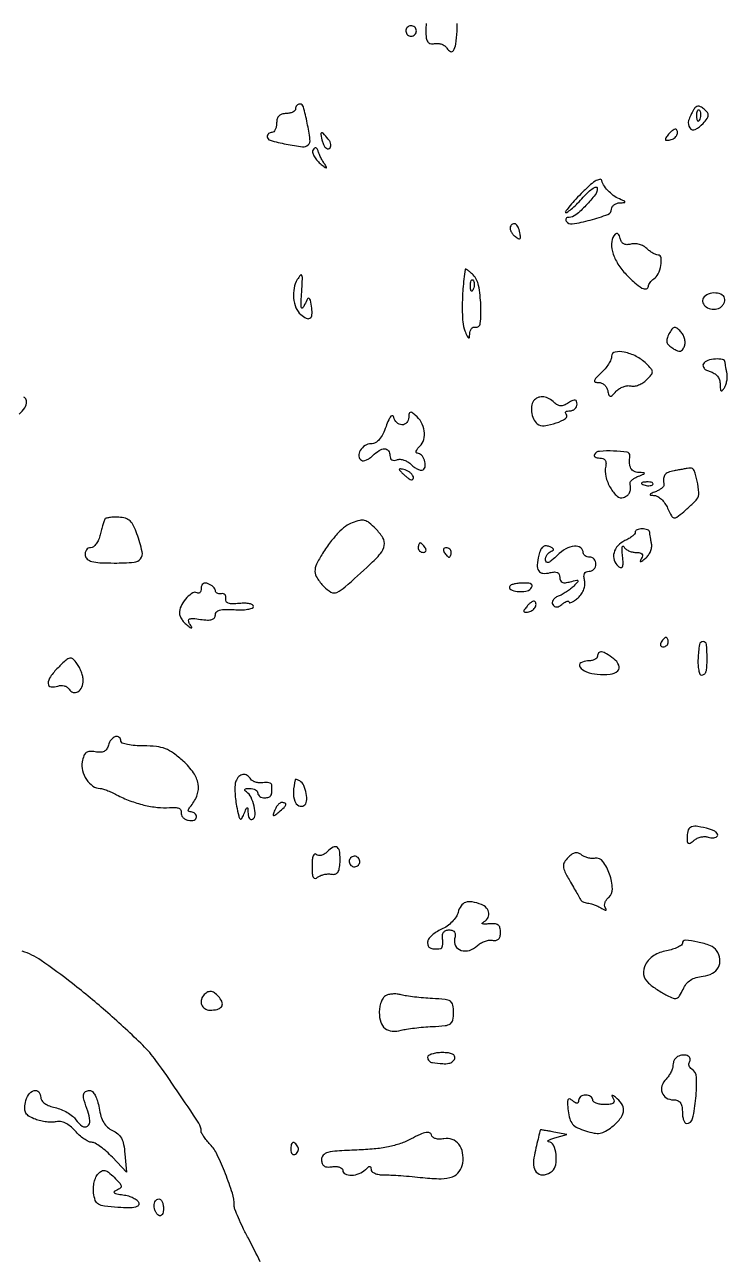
# Model space of a CAD drawing. Extents: x 0 to 5034, y 0 to 2560.
# Drawn here: x 4435.6 to 4584.5, y 1091 to 1352.8 of the extents above; entities that cross this region are included whole.
import ezdxf

# ---------------------------------------------------------------- set-up
doc = ezdxf.new("R2010")
doc.units = 0

msp = doc.modelspace()

# ---------------------------------------------------------------- linework, layer by layer
for points in [[(4516.552786, 1352.08541, 0.099038), (4516.401684, 1351.679226, 0.097945), (4516.417584, 1351.244476, 0.097945), (4516.597789, 1350.848514, 0.099038), (4516.91459, 1350.552786, 0.099038), (4517.320774, 1350.401684, 0.097945), (4517.755524, 1350.417584, 0.097945), (4518.151486, 1350.597789, 0.099038), (4518.447214, 1350.91459, 0.099038), (4518.598316, 1351.320774, 0.097945), (4518.582416, 1351.755524, 0.097945), (4518.402211, 1352.151486, 0.099038), (4518.08541, 1352.447214, 0.099038), (4517.679226, 1352.598316, 0.097945), (4517.244476, 1352.582416, 0.097945), (4516.848514, 1352.402211, 0.099038)], [(4493, 1335, -0.191087), (4492.848523, 1334.618118, -0.088204), (4492.4125, 1334.29375, -0.068025), (4491.765418, 1334.073693, -0.048028), (4491, 1334, 0.072254), (4490.126841, 1333.873159, 0.124864), (4489.5, 1333.5, 0.124864), (4489.126841, 1332.873159, 0.072254), (4489, 1332, -0.048028), (4488.926307, 1331.234582, -0.068025), (4488.70625, 1330.5875, -0.088204), (4488.381882, 1330.151477, -0.191087), (4488, 1330, 0.090031), (4487.618217, 1329.930694, 0.095364), (4487.29375, 1329.73207, 0.099749), (4487.076656, 1329.435875, 0.10884), (4487, 1329.087898, 0.339478), (4487.588868, 1328.320536, 0.015493), (4491.017535, 1327.515085, 0.017025), (4494.489922, 1326.934378, 0.233366), (4495.666667, 1327.333333, 0.233366), (4496.065622, 1328.510078, 0.017025), (4495.484915, 1331.982465, 0.015493), (4494.679464, 1335.411132, 0.339478), (4493.912102, 1336, 0.10884), (4493.564125, 1335.923344, 0.099749), (4493.26793, 1335.70625, 0.095364), (4493.069306, 1335.381783, 0.090031)], [(4577.367148, 1334.798558, 0.06615), (4576.32485, 1332.502346, 0.229002), (4576.571977, 1330.9335, 0.369775), (4577.7273, 1330.631158, 0.095999), (4579.391582, 1331.880199, 0.024158), (4580.258183, 1332.936083, 0.142317), (4580.505339, 1333.600323, 0.190418), (4580.321678, 1334.188109, 0.049764), (4579.614256, 1334.905176, 0.038071), (4578.858183, 1335.441093, 0.148049), (4578.307999, 1335.579559, 0.180719), (4577.839348, 1335.378654, 0.062584)], [(4578.683114, 1332.8125, -0.054073), (4578.461564, 1332.395823, -0.470617), (4578.279315, 1332.37858, -0.168741), (4578.137993, 1332.670344, -0.018894), (4578.078947, 1333.416667, -0.028489), (4578.089945, 1334.112848, -0.077125), (4578.200665, 1334.592839, -0.208169), (4578.385309, 1334.77538, -0.296942), (4578.604167, 1334.729167, -0.126455), (4578.797407, 1334.402231, -0.060344), (4578.876576, 1333.916927, -0.05415), (4578.839148, 1333.359369, -0.051402)], [(4572.086693, 1329.604459, 0.015839), (4571.501728, 1328.85237, 0.180681), (4571.402483, 1328.496362, 0.378117), (4571.587372, 1328.319873, 0.046255), (4572.194193, 1328.352238, 0.094672), (4573.097475, 1328.666194, 0.113209), (4573.755961, 1329.278101, 0.148136), (4573.978316, 1329.990705, 0.201077), (4573.725834, 1330.607499, 0.271866), (4573.471277, 1330.67372, 0.068292), (4573.062493, 1330.4947, 0.050816), (4572.577833, 1330.125732, 0.03147)], [(4498.70731, 1328.011247, 0.050099), (4498.97475, 1327.29178, 0.086397), (4499.349227, 1326.776414, 0.128502), (4499.765141, 1326.54133, 0.205946), (4500.162248, 1326.600275, 0.159192), (4500.44643, 1326.936651, 0.126655), (4500.510176, 1327.41028, 0.092221), (4500.332004, 1327.981999, 0.051721), (4499.926114, 1328.589028, 0.010117), (4498.858594, 1329.823607, 0.331468), (4498.494099, 1329.896532, 0.34857), (4498.33429, 1329.571793, 0.010575)], [(4496.706666, 1326.334393, 0.194073), (4496.613033, 1325.78956, 0.067704), (4496.88984, 1325.027433, 0.054925), (4497.459231, 1324.183126, 0.040447), (4498.256348, 1323.383647, 0.011244), (4499.059442, 1322.729501, 0.082303), (4499.493903, 1322.493946, 0.64263), (4499.591213, 1322.59612, 0.062774), (4499.367039, 1323, -0.021942), (4498.913393, 1323.680149, -0.015189), (4498.458691, 1324.485532, -0.015347), (4498.068386, 1325.287581, -0.03018), (4497.817357, 1325.950746, 0.045524), (4497.584428, 1326.513394, 0.190952), (4497.312059, 1326.747476, 0.263718), (4497.016398, 1326.692723, 0.079772)], [(4553.535078, 1317.035923, 0.00855), (4552.07341, 1315.486915, 0.016322), (4550.962397, 1314.185552, 0.014766), (4550.213333, 1313.188844, 0.608215), (4550.311149, 1313, 0.170735), (4550.726921, 1313.146237, 0.011968), (4551.686059, 1313.954688, 0.015859), (4552.799985, 1315.004978, 0.01123), (4553.984783, 1316.25, -0.019151), (4555.123206, 1317.408967, -0.044141), (4556.081486, 1318.164773, -0.098389), (4556.707702, 1318.4174, -0.463312), (4556.970687, 1318.204545, -0.170418), (4556.499176, 1316.757371, -0.028699), (4554.571805, 1314.514758, -0.028563), (4552.402058, 1312.508135, -0.174038), (4550.986438, 1312, 0.080261), (4550.602619, 1311.937989, 0.158514), (4550.356672, 1311.756862, 0.183964), (4550.285638, 1311.487406, 0.112336), (4550.393515, 1311.172297, 0.304962), (4551.653436, 1310.60175, 0.023295), (4555.487274, 1311.432429, 0.023223), (4559.223907, 1312.614532, 0.314264), (4560, 1313.72736, -0.134047), (4560.134197, 1314.218927, -0.095323), (4560.514063, 1314.649353, -0.08302), (4561.081198, 1314.953302, -0.070426), (4561.75, 1315.078947, 0.008482), (4562.668791, 1315.136028, 0.283938), (4562.838986, 1315.260728, 0.404065), (4562.773729, 1315.422768, 0.011473), (4562.017857, 1315.739662, -0.053664), (4560.682494, 1316.437015, -0.047582), (4559.466267, 1317.427763, -0.049068), (4558.497449, 1318.591945, -0.068671), (4557.89874, 1319.80378, 0.39156), (4557.449828, 1320.050555, 0.08054), (4556.540299, 1319.661153, 0.042429), (4555.221626, 1318.658557, 0.015608)], [(4538.611146, 1310.179838, 0.14929), (4538.4922, 1309.727586, 0.082515), (4538.608881, 1309.163196, 0.069725), (4538.935862, 1308.575529, 0.057839), (4539.430717, 1308.057499, 0.019148), (4540.164781, 1307.494308, 0.231359), (4540.506105, 1307.438726, 0.335379), (4540.675915, 1307.671466, 0.032229), (4540.615318, 1308.415248, 0.04703), (4540.295141, 1309.725197, 0.12951), (4539.769411, 1310.508192, 0.268114), (4539.174461, 1310.62756, 0.174572)], [(4560.75, 1308.423045, 0.170584), (4560.029022, 1306.904416, 0.088925), (4560.181738, 1304.788473, 0.071429), (4561.164108, 1302.412451, 0.054227), (4562.856539, 1300.153576, 0.018594), (4564.892811, 1298.130075, 0.059141), (4566.444015, 1297.006363, 0.176465), (4567.368911, 1296.857632, 0.354998), (4567.81459, 1297.388197, -0.100425), (4567.900408, 1297.778182, -0.050858), (4568.150614, 1298.216792, -0.047628), (4568.512766, 1298.633704, -0.05175), (4568.938016, 1298.961692, 0.147403), (4569.866113, 1300.010267, 0.062253), (4570.440969, 1301.820548, 0.075256), (4570.494467, 1303.44584, 0.380253), (4569.871154, 1304, -0.098005), (4569.384548, 1304.096305, -0.034062), (4568.740533, 1304.414476, -0.032285), (4568.060906, 1304.871015, -0.032346), (4567.446162, 1305.410981, 0.075507), (4566.763713, 1305.913462, 0.054685), (4565.883778, 1306.259505, 0.054708), (4564.950238, 1306.406438, 0.075791), (4564.108784, 1306.318197, -0.06257), (4563.25013, 1306.205239, -0.121898), (4562.582552, 1306.366327, -0.136219), (4562.114539, 1306.802454, -0.087675), (4561.841193, 1307.496928, 0.051267), (4561.656662, 1308.088184, 0.116037), (4561.379913, 1308.463004, 0.196402), (4561.062592, 1308.566712, 0.181362)], [(4493.376701, 1298.800498, 0.093826), (4492.685076, 1296.998494, 0.069829), (4492.599824, 1294.864902, 0.071661), (4493.09856, 1292.849367, 0.112871), (4494.115959, 1291.395059, 0.063256), (4495.2416, 1290.609633, 0.258202), (4496.04588, 1290.627726, 0.244729), (4496.488107, 1291.32854, 0.058475), (4496.439866, 1292.75, 0.008744), (4496.148079, 1294.468076, 0.23504), (4495.876893, 1294.826723, 0.403357), (4495.548374, 1294.723256, 0.01622), (4494.932454, 1293.5, -0.053635), (4494.506944, 1292.792039, -0.616779), (4494.262377, 1292.837272, -0.080842), (4494.167622, 1293.614939, -0.006056), (4494.279165, 1295.75, 0.003292), (4494.458254, 1298.849051, 0.084897), (4494.359423, 1299.680939, 0.597706), (4494.059018, 1299.743618, 0.03638)], [(4528.935408, 1300.964286, 0.015024), (4528.490238, 1296.865623, 0.018875), (4528.335966, 1293.048815, 0.019751), (4528.453527, 1289.859685, 0.076086), (4528.900866, 1287.933745, 0.010156), (4529.37987, 1286.802103, 0.142604), (4529.662686, 1286.469062, 0.534982), (4529.857482, 1286.551192, 0.038295), (4529.936614, 1287.25, -0.063099), (4530.043121, 1287.900733, -0.093869), (4530.306603, 1288.4125, -0.121528), (4530.680831, 1288.706725, -0.163045), (4531.107143, 1288.75, 0.449976), (4532.165868, 1289.511581, 0.035912), (4532.281475, 1293.396723, 0.035702), (4531.804819, 1297.581289, 0.15129), (4530.642857, 1299.785714, 0.015175), (4530.007613, 1300.383526, 0.030146), (4529.463615, 1300.809598, 0.042161), (4529.067634, 1301.03626, 0.504251)], [(4530.683114, 1296.8125, -0.054073), (4530.461564, 1296.395823, -0.470617), (4530.279315, 1296.37858, -0.168741), (4530.137993, 1296.670344, -0.018894), (4530.078947, 1297.416667, -0.028489), (4530.089945, 1298.112848, -0.077125), (4530.200665, 1298.592839, -0.208169), (4530.385309, 1298.77538, -0.296942), (4530.604167, 1298.729167, -0.126455), (4530.797407, 1298.402231, -0.060344), (4530.876576, 1297.916927, -0.05415), (4530.839148, 1297.359369, -0.051402)], [(4579.430902, 1294.888197, 0.232084), (4579.335595, 1293.9136, 0.155335), (4580.041356, 1293.016931, 0.118628), (4581.320371, 1292.536062, 0.123085), (4582.659316, 1292.699509, 0.082361), (4583.171829, 1293.000322, 0.065856), (4583.606174, 1293.472049, 0.0664), (4583.899802, 1294.036009, 0.087076), (4584, 1294.606989, 0.264161), (4583.471136, 1295.538161, 0.119636), (4582.085035, 1295.966337, 0.101783), (4580.48001, 1295.737863, 0.169844)], [(4572.167739, 1287.313422, 0.048152), (4571.74567, 1286.301533, 0.140409), (4571.73072, 1285.552067, 0.140804), (4572.114766, 1284.909657, 0.048529), (4572.981189, 1284.243821, 0.032666), (4573.959892, 1283.718092, 0.156287), (4574.581484, 1283.644676, 0.198278), (4575.043795, 1283.950205, 0.057295), (4575.447815, 1284.724605, 0.093831), (4575.580213, 1285.455118, 0.062889), (4575.466955, 1286.298872, 0.060585), (4575.137972, 1287.122372, 0.071197), (4574.634365, 1287.794206, 0.033241), (4573.799193, 1288.525146, 0.214446), (4573.266747, 1288.649809, 0.196582), (4572.790915, 1288.337573, 0.027625)], [(4560, 1282.558007, -0.104083), (4559.850854, 1281.849292, -0.035401), (4559.35711, 1280.913746, -0.033397), (4558.648965, 1279.928397, -0.032725), (4557.811439, 1279.038955, 0.011489), (4556.689846, 1277.944831, 0.125835), (4556.377158, 1277.404318, 0.408122), (4556.541875, 1277.103428, 0.073871), (4557.238114, 1277, -0.100144), (4557.880035, 1276.870129, -0.081141), (4558.476035, 1276.495494, -0.078846), (4558.935944, 1275.93863, -0.085888), (4559.184105, 1275.282534, 0.024621), (4559.419839, 1274.317087, 0.308774), (4559.696529, 1274.091913, 0.21561), (4560.090706, 1274.231607, 0.013534), (4560.977901, 1275.13126, -0.062418), (4561.658632, 1275.698564, -0.05432), (4562.49012, 1276.112135, -0.057116), (4563.339695, 1276.319063, -0.095434), (4564.071396, 1276.271079, 0.102959), (4564.821414, 1276.233108, 0.053694), (4565.729467, 1276.476516, 0.050129), (4566.64572, 1276.941202, 0.054019), (4567.426321, 1277.569178, 0.023411), (4568.416833, 1278.65706, 0.182218), (4568.636162, 1279.29471, 0.175893), (4568.383995, 1279.930821, 0.021521), (4567.325397, 1281.025429, 0.070498), (4565.189903, 1282.544578, 0.067934), (4562.689704, 1283.434339, 0.099576), (4560.735783, 1283.449466, 0.359384)], [(4579.458401, 1280.932692, 0.189716), (4579.377158, 1280.482644, 0.133697), (4579.608928, 1280.017417, 0.092644), (4580.142843, 1279.604735, 0.054424), (4580.899384, 1279.316061, -0.075195), (4581.769113, 1278.942297, -0.086961), (4582.44072, 1278.341895, -0.087663), (4582.864388, 1277.553221, -0.077881), (4583.015313, 1276.633369, 0.014348), (4583.052803, 1275.588672, 0.204648), (4583.217472, 1275.263118, 0.414842), (4583.470087, 1275.285325, 0.033032), (4583.907159, 1275.88402, 0.05755), (4584.219856, 1276.532031, 0.037439), (4584.433581, 1277.336179, 0.037417), (4584.525128, 1278.164075, 0.057073), (4584.468357, 1278.88402, -0.003671), (4584.342024, 1279.557714, -0.003475), (4584.223177, 1280.245618, -0.003452), (4584.126431, 1280.855882, -0.012164), (4584.076511, 1281.25, 0.325368), (4583.523479, 1281.866984, 0.069982), (4582.003536, 1281.975288, 0.063472), (4580.365907, 1281.651202, 0.175539)], [(4543.666667, 1273.333333, 0.14876), (4543.105711, 1272.281761, 0.077453), (4543.045583, 1270.782828, 0.075423), (4543.450278, 1269.291993, 0.122728), (4544.25, 1268.261276, 0.201022), (4545.739317, 1267.849191, 0.049245), (4548.271695, 1268.429391, 0.064416), (4550.263323, 1269.397085, 0.475447), (4550.356946, 1270.309721, -0.160289), (4550.225318, 1270.570445, -0.259209), (4550.310061, 1270.79723, -0.132395), (4550.637355, 1270.952387, -0.044886), (4551.166667, 1271, 0.092511), (4551.739277, 1271.10686, 0.096169), (4552.226042, 1271.412539, 0.099322), (4552.551808, 1271.868551, 0.105974), (4552.666667, 1272.404389, 0.070691), (4552.57583, 1273.043665, 0.292314), (4552.295791, 1273.289139, 0.156848), (4551.792235, 1273.207759, 0.021719), (4550.858293, 1272.679429, -0.04152), (4549.922389, 1272.197819, -0.106341), (4549.176737, 1272.061844, -0.123095), (4548.509074, 1272.251282, -0.06609), (4547.824959, 1272.775041, 0.070415), (4546.768048, 1273.569872, 0.092952), (4545.625962, 1273.946868, 0.106984), (4544.548374, 1273.860807, 0.123763)], [(4512.185272, 1267.645989, -0.030928), (4511.502385, 1266.065817, -0.060496), (4510.739784, 1264.92833, -0.081655), (4509.914616, 1264.23836, -0.13416), (4509.042261, 1264, 0.140504), (4507.734462, 1263.625096, 0.118935), (4506.724098, 1262.594894, 0.15189), (4506.435379, 1261.401878, 0.242913), (4506.963054, 1260.522834, 0.16988), (4507.407949, 1260.424734, 0.066609), (4508.024847, 1260.583925, 0.055782), (4508.705795, 1260.95329, 0.044263), (4509.347952, 1261.490809, -0.053513), (4510.70693, 1262.586339, -0.141034), (4511.893497, 1262.942146, -0.246789), (4512.680287, 1262.53971, -0.15474), (4513, 1261.531385, 0.094369), (4513.105551, 1260.977115, 0.162648), (4513.404663, 1260.621155, 0.151465), (4513.875639, 1260.501473, 0.078815), (4514.474301, 1260.628512, -0.112012), (4515.15672, 1260.726987, -0.06157), (4515.987383, 1260.556212, -0.056682), (4516.830931, 1260.160126, -0.058358), (4517.554921, 1259.587936, 0.041569), (4518.234212, 1259.013092, 0.053515), (4518.946622, 1258.612456, 0.064077), (4519.585935, 1258.43043, 0.177576), (4520.036946, 1258.522834, 0.242162), (4520.496982, 1259.286744, 0.101123), (4520.330828, 1260.512857, 0.097297), (4519.687789, 1261.609755, 0.214862), (4518.821583, 1262, -0.280754), (4518.596802, 1262.137016, -0.205866), (4518.575905, 1262.435458, -0.081616), (4518.835734, 1262.912181, -0.030886), (4519.339552, 1263.482409, 0.131055), (4520.173974, 1264.923759, 0.102001), (4520.284531, 1266.738402, 0.093644), (4519.655117, 1268.580831, 0.090782), (4518.391935, 1270.089686, 0.027203), (4517.673714, 1270.622573, 0.230928), (4517.286478, 1270.673215, 0.281348), (4517.058517, 1270.401702, 0.037494), (4517, 1269.622445, -0.179936), (4516.58134, 1268.496754, -0.219969), (4515.568586, 1268.03763, -0.192319), (4514.450841, 1268.493703, -0.153547), (4513.823324, 1269.645989, 0.259594), (4513.571628, 1269.943642, 0.321829), (4513.230263, 1269.852159, 0.068823), (4512.75184, 1269.069737, 0.016325)], [(4556.345492, 1261.75, 0.217491), (4556.309797, 1261.466535, 0.176099), (4556.497627, 1261.220313, 0.097955), (4556.921118, 1261.05351, 0.045012), (4557.514307, 1261, -0.088817), (4558.17545, 1260.881625, -0.151564), (4558.61647, 1260.542742, -0.139569), (4558.810317, 1259.990236, -0.070875), (4558.749908, 1259.25, 0.117607), (4558.774005, 1257.098486, 0.068032), (4559.741624, 1254.684252, 0.077141), (4561.15768, 1252.90064, 0.285444), (4562.507886, 1252.6414, 0.058951), (4563.349303, 1253.083923, 0.134827), (4563.807733, 1253.627285, 0.105926), (4563.986166, 1254.418831, 0.028599), (4563.926, 1255.710957, -0.198103), (4564.021354, 1256.033514, -0.05185), (4564.409538, 1256.424205, -0.044467), (4564.983102, 1256.813354, -0.032984), (4565.676, 1257.140671, 0.003624), (4566.830148, 1257.605162, 0.278756), (4566.943641, 1257.758483, 0.423873), (4566.844236, 1257.874526, 0.005126), (4565.75, 1257.929715, -0.102824), (4564.741545, 1258.181926, -0.16027), (4564.102857, 1258.798562, -0.111481), (4563.815984, 1259.86372, -0.036407), (4563.867944, 1261.5, 0.403433), (4563.300182, 1262.227944, 0.02707), (4560.41417, 1262.480675, 0.027459), (4557.439623, 1262.416167, 0.239591)], [(4515, 1258.59106, 0.176553), (4515.071145, 1258.395857, 0.014236), (4515.440625, 1257.980891, 0.017822), (4515.925401, 1257.50208, 0.012711), (4516.5, 1257, 0.035237), (4517.096566, 1256.57205, 0.100348), (4517.574222, 1256.396714, 0.22275), (4517.871103, 1256.484197, 0.214681), (4518, 1256.770566, 0.125677), (4517.88993, 1257.201557, 0.064053), (4517.559375, 1257.656816, 0.05745), (4517.073663, 1258.065988, 0.054778), (4516.5, 1258.361626, 0.019009), (4515.924595, 1258.557685, 0.034664), (4515.440625, 1258.666459, 0.044074), (4515.095087, 1258.688496, 0.407084)], [(4573.25, 1258.294267, 0.03989), (4571.968577, 1257.939601, 0.149689), (4571.310223, 1257.442306, 0.146196), (4571.03462, 1256.654082, 0.037453), (4571.074, 1255.289043, -0.198103), (4570.978646, 1254.966486, -0.05185), (4570.590462, 1254.575795, -0.044467), (4570.016898, 1254.186646, -0.032984), (4569.324, 1253.859329, 0.007343), (4568.357215, 1253.461862, 0.222872), (4568.187421, 1253.271162, 0.470362), (4568.282704, 1253.128983, 0.01422), (4569.089485, 1253.070285, -0.128137), (4569.784626, 1252.855957, -0.053756), (4570.563189, 1252.25, -0.048404), (4571.299302, 1251.385371, -0.045287), (4571.874305, 1250.376524, 0.015372), (4572.690684, 1248.72157, 0.21977), (4573.201399, 1248.334028, 0.217875), (4573.830165, 1248.469744, 0.015099), (4575.28482, 1249.626524, 0.00685), (4576.174937, 1250.4005, 0.007473), (4577.017725, 1251.176812, 0.007064), (4577.719119, 1251.861625, 0.03631), (4578.073393, 1252.273261, 0.1737), (4578.495351, 1253.666457, 0.04122), (4578.170329, 1256.10935, 0.04031), (4577.486895, 1258.356536, 0.340916), (4576.636501, 1258.863818, 0.009027), (4576.049993, 1258.782774, 0.002815), (4575.17291, 1258.640337, 0.002813), (4574.194777, 1258.470169, 0.003101)], [(4566.8125, 1255.316886, 0.051402), (4567.359369, 1255.160852, 0.05415), (4567.916927, 1255.123424, 0.060344), (4568.402231, 1255.202593, 0.126455), (4568.729167, 1255.395833, 0.296942), (4568.77538, 1255.614691, 0.208169), (4568.592839, 1255.799335, 0.077125), (4568.112848, 1255.910055, 0.028489), (4567.416667, 1255.921053, 0.018894), (4566.670344, 1255.862007, 0.168741), (4566.37858, 1255.720685, 0.470617), (4566.395823, 1255.538436, 0.054073)], [(4452.565153, 1248.036222, 0.048225), (4452.418977, 1247.687985, 0.005193), (4452.168219, 1246.849703, 0.006344), (4451.892023, 1245.842284, 0.00507), (4451.619206, 1244.75, -0.04516), (4451.264804, 1243.697775, -0.056409), (4450.745945, 1242.807812, -0.067197), (4450.150678, 1242.199702, -0.166997), (4449.569432, 1242, 0.121568), (4449.057363, 1241.87363, 0.117893), (4448.656063, 1241.522656, 0.106615), (4448.430023, 1240.995483, 0.084794), (4448.415467, 1240.375, 0.180474), (4448.85347, 1239.578611, 0.113736), (4449.803656, 1239.078655, 0.053466), (4451.518975, 1238.817598, 0.011051), (4454.576983, 1238.75, 0.017866), (4458.766725, 1238.899756, 0.212214), (4460.166712, 1239.645916, 0.229818), (4460.488394, 1241.147027, 0.021013), (4459.392885, 1244.918283, 0.03167), (4458.687296, 1246.644385, 0.094235), (4457.928254, 1247.665388, 0.114982), (4456.942746, 1248.222661, 0.060558), (4455.547961, 1248.454505, 0.018978), (4454.494945, 1248.460607, 0.026798), (4453.560416, 1248.380284, 0.025527), (4452.826739, 1248.238906, 0.21199)], [(4505, 1247.28397, 0.074481), (4503.585263, 1246.50206, 0.037688), (4502.063065, 1245.142739, 0.03094), (4500.447091, 1243.242239, 0.018077), (4498.74203, 1240.785183, 0.028402), (4497.444338, 1238.485298, 0.123459), (4497.118685, 1236.966727, 0.139619), (4497.56686, 1235.576573, 0.040199), (4498.983029, 1233.787841, 0.077285), (4500.516527, 1232.581609, 0.243312), (4501.785019, 1232.537324, 0.071575), (4503.516852, 1233.685277, 0.003334), (4508.75, 1238.415224, 0.030002), (4511.026365, 1240.76652, 0.137325), (4511.821733, 1242.472431, 0.179551), (4511.509104, 1244.080817, 0.059596), (4510, 1246, 0.022845), (4508.595701, 1247.28152, 0.111122), (4507.642307, 1247.769053, 0.122289), (4506.618653, 1247.777234, 0.030219)], [(4565, 1245.237128, -0.186642), (4564.861577, 1244.879221, -0.03874), (4564.361485, 1244.408381, -0.035781), (4563.658594, 1243.920973, -0.027129), (4562.826332, 1243.487128, 0.099207), (4561.330329, 1242.409944, 0.124322), (4560.510926, 1240.915739, 0.141182), (4560.551959, 1239.354824, 0.143799), (4561.418145, 1238.067934, 0.112672), (4561.975561, 1237.785957, 0.372075), (4562.314589, 1237.957523, 0.109152), (4562.440207, 1238.678644, 0.013604), (4562.324832, 1240.274246, -0.012556), (4562.23808, 1241.440048, -0.045043), (4562.268545, 1242.185247, -0.316807), (4562.408838, 1242.337514, -0.350338), (4562.584917, 1242.25, 0.110265), (4562.952661, 1241.771471, 0.060399), (4563.576135, 1241.367188, 0.055776), (4564.343517, 1241.092981, 0.058002), (4565.14235, 1241, -0.042727), (4565.97381, 1240.928819, -0.157487), (4566.43496, 1240.686854, -0.235736), (4566.562394, 1240.291968, -0.097844), (4566.367059, 1239.75, 0.020258), (4566.049152, 1239.168741, 0.573344), (4566.12575, 1239.052135, 0.151807), (4566.400972, 1239.153505, 0.006655), (4567.213146, 1239.793688, 0.066969), (4567.79951, 1240.415304, 0.055673), (4568.244547, 1241.208584, 0.057717), (4568.489411, 1242.045238, 0.090158), (4568.481615, 1242.793688, -0.0034), (4568.350207, 1243.501964, -0.003299), (4568.227072, 1244.219083, -0.003256), (4568.12705, 1244.851167, -0.012191), (4568.076511, 1245.25, 0.293904), (4567.637418, 1245.800409, 0.082662), (4566.500456, 1245.984784, 0.085407), (4565.387774, 1245.788529, 0.316421)], [(4519, 1242, 0.105053), (4519.081062, 1241.618444, 0.099167), (4519.311086, 1241.29375, 0.09642), (4519.654762, 1241.076123, 0.093332), (4520.059017, 1241, 0.108972), (4520.413961, 1241.078288, 0.182303), (4520.6254, 1241.29375, 0.161196), (4520.656512, 1241.6179, 0.082592), (4520.5, 1242, 0.029505), (4520.231006, 1242.382774, 0.035638), (4519.933975, 1242.70625, 0.038439), (4519.65171, 1242.934461, 0.151918), (4519.440983, 1243, 0.210953), (4519.272352, 1242.92554, 0.081139), (4519.129539, 1242.70625, 0.061769), (4519.032345, 1242.382849, 0.042167)], [(4524.5, 1241, 0.029505), (4524.768994, 1240.617226, 0.035638), (4525.066025, 1240.29375, 0.038439), (4525.34829, 1240.065539, 0.151918), (4525.559017, 1240, 0.210953), (4525.727648, 1240.07446, 0.081139), (4525.870461, 1240.29375, 0.061769), (4525.967655, 1240.617151, 0.042167), (4526, 1241, 0.105053), (4525.918938, 1241.381556, 0.099167), (4525.688914, 1241.70625, 0.09642), (4525.345238, 1241.923877, 0.093332), (4524.940983, 1242, 0.108972), (4524.586039, 1241.921712, 0.182303), (4524.3746, 1241.70625, 0.161196), (4524.343488, 1241.3821, 0.082592)], [(4544.561105, 1240.387438, 0.042355), (4544.226332, 1238.329287, 0.167141), (4544.545039, 1237.10483, 0.231565), (4545.457512, 1236.570401, 0.082814), (4547.000996, 1236.710511, -0.047901), (4547.891344, 1236.85424, -0.132841), (4548.507675, 1236.729422, -0.17762), (4548.870247, 1236.34432, -0.101269), (4549, 1235.710251, 0.104423), (4549.138646, 1235.053623, 0.192439), (4549.522947, 1234.677695, 0.126636), (4550.200276, 1234.580708, 0.036409), (4551.25, 1234.774431, -0.006906), (4552.598634, 1235.106564, -0.283089), (4552.872483, 1235.014571, -0.378585), (4552.86528, 1234.764978, -0.009291), (4552, 1233.874857, -0.030444), (4551.293788, 1233.255339, -0.019656), (4550.407944, 1232.623028, -0.019762), (4549.489639, 1232.071197, -0.034875), (4548.686618, 1231.701109, 0.062193), (4548.041436, 1231.359988, 0.093398), (4547.597562, 1230.905838, 0.121926), (4547.420983, 1230.414553, 0.165477), (4547.525646, 1229.958505, 0.107744), (4547.905577, 1229.565302, 0.162345), (4548.361413, 1229.441096, 0.116943), (4548.914556, 1229.605371, 0.042828), (4549.589028, 1230.073886, -0.031141), (4550.131232, 1230.4696, -0.074181), (4550.585527, 1230.672537, -0.167036), (4550.873988, 1230.655499, -0.304081), (4551, 1230.467457, 0.430418), (4551.158947, 1230.317021, 0.101298), (4551.555635, 1230.421238, 0.047879), (4552.164743, 1230.79847, 0.021347), (4552.891522, 1231.401829, 0.057037), (4553.618187, 1232.228206, 0.061454), (4554.118069, 1233.177751, 0.066074), (4554.346355, 1234.153313, 0.088654), (4554.274891, 1235.056817, -0.051193), (4554.145034, 1235.896234, -0.12629), (4554.267985, 1236.502575, -0.169427), (4554.633694, 1236.86713, -0.112509), (4555.216702, 1237, 0.102559), (4555.769992, 1237.114697, 0.098706), (4556.24074, 1237.440625, 0.097077), (4556.556158, 1237.927465, 0.095625), (4556.666667, 1238.5, 0.087646), (4556.565493, 1239.072738, 0.094518), (4556.275, 1239.559375, 0.100101), (4555.841974, 1239.884901, 0.111732), (4555.333333, 1240, -0.065168), (4554.823604, 1240.066719, -0.082647), (4554.391667, 1240.262322, -0.098991), (4554.102734, 1240.55246, -0.147551), (4554, 1240.893011, 0.24266), (4553.445502, 1241.968278, 0.178007), (4552.128431, 1242.327463, 0.106115), (4550.28858, 1241.76332, 0.069219), (4548.510168, 1240.419259, -0.016288), (4547.357421, 1239.339266, -0.081362), (4546.608399, 1238.87187, -0.287032), (4546.194642, 1238.940136, -0.215298), (4546, 1239.371212, -0.075827), (4546.089811, 1239.960016, -0.067489), (4546.352335, 1240.52128, -0.070374), (4546.740966, 1240.970875, -0.099257), (4547.199438, 1241.233146, 0.078678), (4547.606194, 1241.444279, 0.341642), (4547.675627, 1241.688902, 0.177494), (4547.432869, 1241.958431, 0.029977), (4546.791138, 1242.249906, 0.101697), (4546.023897, 1242.376645, 0.165701), (4545.414106, 1242.141948, 0.118087), (4544.936547, 1241.500384, 0.039745)], [(4473, 1233.409598, -0.058687), (4472.935731, 1232.863931, -0.125951), (4472.739534, 1232.491685, -0.191119), (4472.44937, 1232.348837, -0.159677), (4472.113307, 1232.429973, 0.283364), (4471.206244, 1232.431173, 0.067228), (4469.983018, 1231.431472, 0.060407), (4468.901515, 1229.950322, 0.091327), (4468.388727, 1228.442806, 0.105383), (4468.428183, 1227.829669, 0.05289), (4468.717366, 1227.105513, 0.04916), (4469.19071, 1226.38908, 0.052013), (4469.786854, 1225.793688, 0.004366), (4470.698315, 1225.068457, 0.197932), (4470.925537, 1225.004945, 0.532616), (4470.987686, 1225.126167, 0.009292), (4470.54991, 1225.884348, -0.099826), (4470.318267, 1226.532524, -0.346591), (4470.525948, 1226.89271, -0.118062), (4471.245524, 1226.998125, -0.014039), (4472.857952, 1226.80754, 0.024174), (4474.331361, 1226.66359, 0.085297), (4475.272387, 1226.778137, 0.160172), (4475.798141, 1227.144782, 0.162455), (4476, 1227.749662, -0.193335), (4476.250294, 1228.372773, -0.134276), (4476.908645, 1228.767342, -0.06782), (4478.093996, 1228.931408, -0.018547), (4479.984748, 1228.86523, 0.02282), (4481.52024, 1228.824615, 0.035906), (4482.833381, 1228.9444, 0.04033), (4483.797102, 1229.183679, 0.289062), (4484.086618, 1229.538761, 0.310588), (4483.90657, 1229.883729, 0.070166), (4483.250514, 1230.121258, 0.049441), (4482.26653, 1230.22841, 0.028552), (4481.075838, 1230.171903, -0.023543), (4479.644117, 1230.089581, -0.087122), (4478.754581, 1230.236281, -0.181187), (4478.31303, 1230.604988, -0.182356), (4478.223968, 1231.171903, 0.092744), (4478.233705, 1231.659566, 0.143397), (4478.051728, 1232.036434, 0.151888), (4477.704798, 1232.241868, 0.108055), (4477.25, 1232.25, -0.068625), (4476.772116, 1232.22112, -0.099939), (4476.367188, 1232.33576, -0.124917), (4476.098769, 1232.572923, -0.150776), (4476, 1232.893011, 0.13875), (4475.891374, 1233.276919, 0.061199), (4475.559375, 1233.692784, 0.053891), (4475.073796, 1234.075237, 0.048303), (4474.5, 1234.361626, 0.076235), (4473.877518, 1234.49706, 0.158198), (4473.401279, 1234.374574, 0.166538), (4473.103359, 1234.002536, 0.086507)], [(4538.415756, 1233.86369, 0.437922), (4538.613555, 1233.154384, 0.090097), (4540.012958, 1232.731286, 0.064061), (4541.811579, 1232.756563, 0.186124), (4542.878196, 1233.353235, 0.108625), (4543.14396, 1233.868336, 0.308358), (4543.016517, 1234.230578, 0.135354), (4542.454753, 1234.445381, 0.024041), (4541.319472, 1234.5, 0.023526), (4540.329441, 1234.453391, 0.030419), (4539.430943, 1234.313084, 0.031259), (4538.721559, 1234.110461, 0.170756)], [(4542.086693, 1229.604459, 0.015839), (4541.501728, 1228.85237, 0.180681), (4541.402483, 1228.496362, 0.378117), (4541.587372, 1228.319873, 0.046255), (4542.194193, 1228.352238, 0.094672), (4543.097475, 1228.666194, 0.113209), (4543.755961, 1229.278101, 0.148136), (4543.978316, 1229.990705, 0.201077), (4543.725834, 1230.607499, 0.271866), (4543.471277, 1230.67372, 0.068292), (4543.062493, 1230.4947, 0.050816), (4542.577833, 1230.125732, 0.03147)], [(4570.5, 1222, 0.082592), (4570.343488, 1221.6179, 0.161196), (4570.3746, 1221.29375, 0.182303), (4570.586039, 1221.078288, 0.108972), (4570.940983, 1221, 0.093332), (4571.345238, 1221.076123, 0.09642), (4571.688914, 1221.29375, 0.099167), (4571.918938, 1221.618444, 0.105053), (4572, 1222, 0.042167), (4571.967655, 1222.382849, 0.061769), (4571.870461, 1222.70625, 0.081139), (4571.727648, 1222.92554, 0.210953), (4571.559017, 1223, 0.151918), (4571.34829, 1222.934461, 0.038439), (4571.066025, 1222.70625, 0.035638), (4570.768994, 1222.382774, 0.029505)], [(4578.321089, 1218.495516, 0.025066), (4578.319727, 1217.155852, 0.040585), (4578.4676, 1216.026808, 0.049612), (4578.724024, 1215.227673, 0.298728), (4579.071089, 1215, 0.166074), (4579.644349, 1215.195807, 0.14797), (4580.010715, 1215.7104, 0.067701), (4580.20097, 1216.70127, 0.013627), (4580.25, 1218.5, 0.026004), (4580.094842, 1221.481351, 0.38474), (4579.378387, 1222.125415, 0.36916), (4578.628266, 1221.481178, 0.025698)], [(4442.652243, 1216.561334, 0.041328), (4441.040254, 1214.658313, 0.155024), (4440.564671, 1213.186726, 0.38191), (4441.167883, 1212.50538, 0.121321), (4442.63295, 1212.689391, -0.083038), (4443.291653, 1212.823405, -0.078351), (4443.972246, 1212.740396, -0.08168), (4444.569757, 1212.458553, -0.103738), (4444.989121, 1212.017602, 0.181577), (4445.856857, 1211.34695, 0.2157), (4446.875441, 1211.476128, 0.154355), (4447.703798, 1212.43313, 0.102147), (4448, 1213.867887, 0.058974), (4447.905195, 1214.66888, 0.030247), (4447.609711, 1215.637474, 0.029574), (4447.180048, 1216.610819, 0.039155), (4446.671355, 1217.434771, 0.045525), (4445.806329, 1218.41636, 0.247751), (4445.145897, 1218.600369, 0.132749), (4444.352912, 1218.189597, 0.010874)], [(4557, 1219, -0.197505), (4556.842969, 1218.617971, -0.086035), (4556.388021, 1218.29375, -0.065972), (4555.714077, 1218.073574, -0.046036), (4554.916667, 1218, 0.13801), (4553.476071, 1217.594645, 0.436839), (4553.300567, 1216.722175, 0.151085), (4554.667151, 1215.692551, 0.062148), (4556.954169, 1215.177158, 0.049357), (4559.693996, 1215.180218, 0.165345), (4561.305736, 1215.914475, 0.320233), (4561.539758, 1217.094561, 0.125457), (4560.446253, 1218.46445, 0.023892), (4558.90857, 1219.515855, 0.099779), (4557.861407, 1219.901743, 0.255733), (4557.258879, 1219.684145, 0.182872)], [(4453.329839, 1200.153304, -0.079557), (4452.972605, 1199.341522, -0.13258), (4452.421513, 1198.84452, -0.114621), (4451.63275, 1198.649851, -0.050694), (4450.557425, 1198.744272, 0.05322), (4449.382401, 1198.841484, 0.158706), (4448.630456, 1198.576693, 0.142852), (4448.131072, 1197.896991, 0.040266), (4447.777445, 1196.61611, 0.112054), (4447.841369, 1194.752831, 0.084461), (4448.690758, 1192.881025, 0.089608), (4450.050271, 1191.488082, 0.154235), (4451.578741, 1190.993839, -0.076243), (4452.088695, 1190.91213, -0.014281), (4452.983334, 1190.596035, -0.014986), (4454.016446, 1190.161482, -0.013213), (4455.066651, 1189.648265, 0.030186), (4457.905621, 1188.378336, 0.030579), (4460.864729, 1187.465797, 0.032251), (4463.728351, 1186.96388, 0.047708), (4466.276032, 1186.929007, -0.031035), (4467.465123, 1186.952325, -0.088303), (4468.270905, 1186.773328, -0.161799), (4468.692112, 1186.407196, -0.189379), (4468.776032, 1185.887487, 0.136773), (4468.805646, 1185.374178, 0.100131), (4469.095147, 1184.879041, 0.086251), (4469.601916, 1184.477519, 0.070782), (4470.25, 1184.236066, 0.057712), (4470.919639, 1184.168872, 0.090391), (4471.485937, 1184.281063, 0.122846), (4471.86081, 1184.54888, 0.178353), (4472, 1184.926676, 0.103705), (4471.914131, 1185.336228, 0.098926), (4471.670282, 1185.684711, 0.096779), (4471.306, 1185.918242, 0.094559), (4470.877555, 1186, -0.083633), (4470.41945, 1186.077165, -0.31539), (4470.258102, 1186.300323, -0.154285), (4470.37331, 1186.684742, -0.023852), (4470.857655, 1187.328484, 0.088425), (4472.162889, 1189.62764, 0.129083), (4472.355452, 1191.936928, 0.110847), (4471.373357, 1194.296922, 0.054313), (4469.205916, 1196.75, 0.026388), (4467.124104, 1198.453744, 0.065952), (4465.40462, 1199.396185, 0.066026), (4463.5002, 1199.857801, 0.026493), (4460.818347, 1200, -0.019547), (4458.971472, 1200.07223, -0.031624), (4457.415389, 1200.29375, -0.033319), (4456.275891, 1200.610647, -0.318381), (4456, 1201, 0.216713), (4455.640294, 1201.790938, 0.2618), (4454.852895, 1201.954688, 0.148226), (4453.909449, 1201.307334, 0.105219)], [(4480.358737, 1192.49247, 0.077911), (4480.182302, 1191.668332, 0.021037), (4480.164447, 1190.328427, 0.020768), (4480.273027, 1188.785843, 0.020176), (4480.509678, 1187.24247, 0.006889), (4480.947701, 1185.149151, 0.126573), (4481.253861, 1184.549194, 0.505225), (4481.58617, 1184.578682, 0.040466), (4482.049271, 1185.5, -0.004337), (4482.553118, 1186.713468, -0.243382), (4482.736042, 1186.864777, -0.457324), (4482.872044, 1186.762616, -0.007465), (4482.929715, 1185.690983, 0.050739), (4483.021917, 1185.037761, 0.105867), (4483.245526, 1184.577869, 0.175084), (4483.557243, 1184.382164, 0.194278), (4483.90612, 1184.441979, 0.257755), (4484.424683, 1185.363214, 0.058053), (4484.224087, 1187.21665, 0.056585), (4483.561186, 1189.109687, 0.132482), (4482.587716, 1190.234687, -0.077717), (4482.26256, 1190.5371, -0.36216), (4482.269308, 1190.774351, -0.18108), (4482.575905, 1190.937551, -0.03054), (4483.25, 1190.984687, -0.055234), (4483.919445, 1190.916433, -0.075283), (4484.485937, 1190.701752, -0.095191), (4484.865757, 1190.380315, -0.17131), (4485, 1190, 0.148195), (4485.115568, 1189.618646, 0.098894), (4485.440625, 1189.29375, 0.082425), (4485.926543, 1189.074694, 0.064853), (4486.5, 1189, 0.0762), (4487.332626, 1189.127633, 0.197527), (4487.790439, 1189.508759, 0.117267), (4487.98503, 1190.261248, 0.02003), (4487.954552, 1191.75, 0.241599), (4487.797915, 1192.014518, 0.082629), (4487.374328, 1192.192194, 0.059864), (4486.761196, 1192.261587, 0.037868), (4486.043142, 1192.20215, -0.055599), (4485.281369, 1192.166165, -0.056583), (4484.535072, 1192.299599, -0.062418), (4483.914351, 1192.572819, -0.120048), (4483.529573, 1192.95215, 0.110942), (4482.752648, 1193.746109, 0.18177), (4481.844645, 1193.945009, 0.170398), (4480.987184, 1193.496946, 0.096627)], [(4492.923489, 1192.809017, 0.048587), (4492.553615, 1190.286932, 0.095279), (4492.838643, 1188.28558, 0.194116), (4493.670572, 1187.327256, 0.262275), (4494.794317, 1187.372881, 0.234435), (4495.34417, 1188.256438, 0.067663), (4495.279623, 1189.910392, 0.064926), (4494.753533, 1191.588506, 0.146984), (4493.879293, 1192.574601, 0.027917), (4493.53661, 1192.760811, 0.050399), (4493.235817, 1192.867627, 0.075467), (4493.017485, 1192.887299, 0.327867)], [(4488.584097, 1186.358556, 0.012731), (4488.264678, 1185.458284, 0.389672), (4488.355597, 1185.258808, 0.27071), (4488.617386, 1185.292701, 0.008807), (4489.477108, 1185.981001, 0.017238), (4490.562498, 1186.946872, 0.127361), (4490.925, 1187.530548, 0.389178), (4490.765008, 1187.870501, 0.097466), (4490.106989, 1188, 0.148172), (4489.719384, 1187.882557, 0.058677), (4489.291272, 1187.517826, 0.05126), (4488.891147, 1186.986565, 0.0442)], [(4576, 1180.877555, 0.021722), (4576.048777, 1179.755352, 0.240904), (4576.279794, 1179.386607, 0.286589), (4576.680631, 1179.394582, 0.028661), (4577.487265, 1179.989431, -0.064187), (4578.166093, 1180.419314, -0.05394), (4578.972605, 1180.69426, -0.056177), (4579.779012, 1180.782134, -0.090928), (4580.45524, 1180.65555, 0.058237), (4581.060238, 1180.501026, 0.0676), (4581.65397, 1180.501781, 0.078603), (4582.14671, 1180.650512, 0.142756), (4582.456728, 1180.929984, 0.253785), (4582.477549, 1181.298117, 0.108347), (4582.166893, 1181.701356, 0.069794), (4581.559061, 1182.081717, 0.039501), (4580.738753, 1182.372655, 0.021491), (4578.282723, 1182.919014, 0.120969), (4576.951431, 1182.832556, 0.225621), (4576.248547, 1182.178496, 0.09467)], [(4499.716334, 1177.573477, -0.054552), (4499.079919, 1177.062608, -0.083173), (4498.429265, 1176.786408, -0.1061), (4497.843385, 1176.772301, -0.15064), (4497.385714, 1177.014286, 0.343641), (4497.042908, 1177.056804, 0.173994), (4496.75, 1176.700212, 0.063547), (4496.557579, 1175.824096, 0.022322), (4496.5, 1174.535037, 0.016343), (4496.552032, 1172.943543, 0.098311), (4496.764857, 1172.14786, 0.306047), (4497.143789, 1171.931171, 0.15579), (4497.675811, 1172.14591, -0.072685), (4498.251519, 1172.49699, -0.044196), (4499.011043, 1172.743776, -0.043327), (4499.825807, 1172.857953, -0.057962), (4500.570142, 1172.810873, 0.103226), (4501.379645, 1172.832543, 0.177038), (4501.936615, 1173.19979, 0.11507), (4502.276458, 1173.98538, 0.032245), (4502.430553, 1175.323105, 0.03522), (4502.387265, 1177.466502, 0.199577), (4501.866286, 1178.456112, 0.310194), (4500.987386, 1178.536023, 0.068734)], [(4504.552786, 1176.08541, 0.099038), (4504.401684, 1175.679226, 0.097945), (4504.417584, 1175.244476, 0.097945), (4504.597789, 1174.848514, 0.099038), (4504.91459, 1174.552786, 0.099038), (4505.320774, 1174.401684, 0.097945), (4505.755524, 1174.417584, 0.097945), (4506.151486, 1174.597789, 0.099038), (4506.447214, 1174.91459, 0.099038), (4506.598316, 1175.320774, 0.097945), (4506.582416, 1175.755524, 0.097945), (4506.402211, 1176.151486, 0.099038), (4506.08541, 1176.447214, 0.099038), (4505.679226, 1176.598316, 0.097945), (4505.244476, 1176.582416, 0.097945), (4504.848514, 1176.402211, 0.099038)], [(4550.78474, 1176.356168, 0.059919), (4549.98344, 1175.335773, 0.161603), (4549.779875, 1174.44869, 0.093669), (4550.10762, 1173.315994, 0.012777), (4551.281396, 1171.136441, 0.000806), (4552.094869, 1169.719519, 0.001172), (4552.817242, 1168.472725, 0.000576), (4553.434865, 1167.415269, 0.020331), (4553.589038, 1167.174965, 0.136057), (4553.756881, 1167.036647, 0.02355), (4554.143955, 1166.885752, 0.024097), (4554.628012, 1166.748425, 0.019508), (4555.158369, 1166.646844, -0.037026), (4555.773035, 1166.506648, -0.019069), (4556.51847, 1166.245977, -0.018846), (4557.268807, 1165.917873, -0.026996), (4557.904508, 1165.567371, 0.017624), (4558.501206, 1165.223644, 0.176978), (4558.7814, 1165.185002, 0.457844), (4558.861841, 1165.332668, 0.048453), (4558.665519, 1165.732185, -0.134413), (4558.523182, 1166.215597, -0.085061), (4558.611888, 1166.8002, -0.074318), (4558.913074, 1167.395093, -0.065354), (4559.38658, 1167.90587, 0.237919), (4560.182727, 1169.733049, 0.069827), (4559.569792, 1172.825586, 0.072916), (4558.160417, 1175.528346, 0.290458), (4556.50216, 1176.189127, -0.06331), (4555.779073, 1176.145897, -0.044316), (4554.97169, 1176.272311, -0.044587), (4554.206258, 1176.53706, -0.067755), (4553.609824, 1176.908854, 0.090466), (4552.949856, 1177.279993, 0.132018), (4552.287877, 1177.325957, 0.104923), (4551.582331, 1177.025762, 0.043537)], [(4527.46602, 1164.720637, -0.087214), (4527.033909, 1163.752739, -0.045632), (4526.196314, 1162.727654, -0.043533), (4525.116804, 1161.804458, -0.050987), (4523.946968, 1161.13682, 0.037374), (4522.819182, 1160.533196, 0.044865), (4521.865672, 1159.799545, 0.050803), (4521.204168, 1159.051068, 0.156836), (4521, 1158.416182, 0.082752), (4521.130598, 1157.632493, 0.197025), (4521.512554, 1157.196406, 0.112026), (4522.266256, 1157.012534, 0.019174), (4523.75, 1157.045448, 0.249846), (4524.013847, 1157.207284, 0.079102), (4524.187785, 1157.651695, 0.057467), (4524.252415, 1158.293386, 0.036088), (4524.187142, 1159.045448, -0.061329), (4524.156378, 1159.89456, -0.131729), (4524.378217, 1160.505626, -0.151215), (4524.849512, 1160.871739, -0.090318), (4525.553773, 1161, -0.080583), (4526.275693, 1160.882891, -0.176034), (4526.708851, 1160.539625, -0.149489), (4526.862353, 1159.95168, -0.053646), (4526.732806, 1159.086251, 0.196875), (4526.930061, 1157.611888, 0.190713), (4528.108183, 1156.674449, 0.147852), (4529.87797, 1156.671548, 0.123995), (4531.495152, 1157.638009, -0.061635), (4532.183154, 1158.174493, -0.048069), (4533.040318, 1158.581285, -0.049336), (4533.928116, 1158.806511, -0.079938), (4534.705119, 1158.79899, 0.081524), (4535.475219, 1158.793961, 0.154148), (4536.025568, 1159.068033, 0.138879), (4536.354899, 1159.634163, 0.06136), (4536.466612, 1160.5, 0.068642), (4536.340408, 1161.455505, 0.171813), (4535.943744, 1162.024626, 0.13914), (4535.210389, 1162.288418, 0.039707), (4533.989054, 1162.275492, -0.015065), (4533.099019, 1162.22218, -0.073256), (4532.598347, 1162.280799, -0.500267), (4532.540799, 1162.424768, -0.152055), (4532.75, 1162.608826, 0.145522), (4533.672654, 1163.399896, 0.166634), (4533.950826, 1164.523072, 0.155668), (4533.484088, 1165.638463, 0.125457), (4532.418213, 1166.393011, 0.046291), (4530.474533, 1166.939091, 0.127447), (4529.065724, 1166.837265, 0.162036), (4528.08864, 1166.099159, 0.0894)], [(4575, 1158.190746, -0.242227), (4574.786708, 1157.776306, -0.043836), (4574.016802, 1157.322531, -0.038615), (4572.935034, 1156.905722, -0.02629), (4571.652942, 1156.59467, 0.091336), (4568.949606, 1155.553564, 0.128598), (4567.168489, 1153.699092, 0.168023), (4566.790078, 1151.577377, 0.176239), (4567.81518, 1149.7245, 0.020715), (4568.622157, 1149.078384, 0.011105), (4569.667299, 1148.345561, 0.01104), (4570.768444, 1147.644068, 0.016954), (4571.754348, 1147.090988, 0.034959), (4573.048575, 1146.532404, 0.179081), (4573.817936, 1146.545368, 0.165597), (4574.428578, 1147.059155, 0.028903), (4575.140626, 1148.409295, -0.061282), (4575.839676, 1149.549633, -0.079536), (4576.743935, 1150.37482, -0.074508), (4577.90892, 1150.912254, -0.046639), (4579.386278, 1151.196806, 0.100102), (4581.370393, 1151.803196, 0.14815), (4582.641654, 1153.087001, 0.156415), (4582.947097, 1154.804395, 0.11487), (4582.255728, 1156.624368, 0.156693), (4580.958764, 1157.648013, 0.036187), (4578.253589, 1158.440447, 0.036088), (4575.660069, 1158.807186, 0.434372)], [(4473.666667, 1147.333333, 0.12631), (4473.050268, 1146.29115, 0.156123), (4473.080493, 1145.169004, 0.166231), (4473.746631, 1144.321462, 0.144806), (4474.833333, 1144, 0.054275), (4476.421008, 1144.172852, 0.176901), (4477.299096, 1144.732052, 0.24349), (4477.450813, 1145.585826, 0.098039), (4476.868879, 1146.657991, 0.046059), (4475.984581, 1147.543387, 0.12213), (4475.185129, 1147.930462, 0.156719), (4474.425114, 1147.85186, 0.093126)], [(4512.03977, 1147.024579, 0.11851), (4511.54467, 1146.525406, 0.048684), (4511.12887, 1145.660421, 0.044552), (4510.845442, 1144.602472, 0.043205), (4510.75, 1143.5, 0.07635), (4511.061471, 1141.47212, 0.148237), (4511.977221, 1140.131093, 0.153581), (4513.456956, 1139.552817, 0.083852), (4515.41477, 1139.748355, -0.028551), (4516.513941, 1139.982373, -0.008577), (4518.209339, 1140.213572, -0.008567), (4520.124212, 1140.408109, -0.009195), (4522, 1140.531567, 0.013336), (4524.712872, 1140.732696, 0.121202), (4525.822352, 1141.127537, 0.201406), (4526.346328, 1141.909818, 0.048207), (4526.5, 1143.5, 0.048207), (4526.346328, 1145.090182, 0.201406), (4525.822352, 1145.872463, 0.121202), (4524.712872, 1146.267304, 0.013336), (4522, 1146.468433, -0.009195), (4520.124212, 1146.591891, -0.008567), (4518.209339, 1146.786428, -0.008577), (4516.513941, 1147.017627, -0.028551), (4515.41477, 1147.251645, 0.045192), (4514.521644, 1147.410971, 0.038366), (4513.563207, 1147.420093, 0.040075), (4512.683609, 1147.289596, 0.081727)], [(4521, 1134, 0.096013), (4521.075843, 1133.608679, 0.086153), (4521.29375, 1133.257031, 0.085885), (4521.618147, 1132.998542, 0.094555), (4522, 1132.875, 0.014069), (4524.207009, 1132.661986, 0.062645), (4525.504172, 1132.736059, 0.122099), (4526.286872, 1133.090451, 0.146251), (4526.75, 1133.75, 0.207368), (4526.703655, 1134.2802, 0.160438), (4526.277477, 1134.682432, 0.082277), (4525.407418, 1134.927123, 0.027499), (4524.083333, 1135, 0.030753), (4522.902103, 1134.927278, 0.047698), (4521.905729, 1134.70625, 0.060839), (4521.213589, 1134.384496, 0.259105)], [(4574.25, 1134.281721, 0.095172), (4573.772157, 1133.999051, 0.068515), (4573.367188, 1133.527919, 0.066377), (4573.093533, 1132.947615, 0.077174), (4573, 1132.345238, -0.076754), (4572.89576, 1131.670183, -0.038287), (4572.571856, 1130.866127, -0.036859), (4572.100287, 1130.067105, -0.044666), (4571.54249, 1129.399633, 0.119014), (4570.678312, 1127.985319, 0.164774), (4570.700499, 1126.510293, 0.174973), (4571.602273, 1125.41342, 0.134876), (4573.106989, 1125, -0.085724), (4573.973107, 1124.850406, -0.146188), (4574.560699, 1124.419838, -0.117503), (4574.895303, 1123.658664, -0.045088), (4575, 1122.5, 0.033571), (4575.064369, 1121.542393, 0.0514), (4575.25949, 1120.734375, 0.066691), (4575.544338, 1120.177532, 0.245982), (4575.883369, 1120, 0.349579), (4577.172784, 1121.027012, 0.032584), (4577.868286, 1125.324398, 0.032874), (4577.999625, 1129.76289, 0.25031), (4576.983688, 1131.510081, -0.08344), (4576.635866, 1131.815187, -0.092847), (4576.422376, 1132.206842, -0.100558), (4576.374953, 1132.623007, -0.117181), (4576.5, 1133, 0.186656), (4576.633768, 1133.716748, 0.220585), (4576.237224, 1134.273647, 0.138882), (4575.349982, 1134.492472, 0.077712)], [(4439, 1125.475, 0.160908), (4439.215978, 1124.821254, 0.080259), (4439.847221, 1124.206137, 0.062774), (4440.817489, 1123.692462, 0.041054), (4442.035875, 1123.342825, -0.04657), (4443.299719, 1122.965032, -0.036361), (4444.586573, 1122.333489, -0.037429), (4445.706938, 1121.560828, -0.070419), (4446.455958, 1120.759416, 0.085431), (4447.783163, 1119.42172, 0.323787), (4448.894261, 1119.429922, 0.260233), (4449.41857, 1120.579293, 0.070648), (4448.961789, 1122.600501, -0.017057), (4448.196708, 1124.839918, -0.097334), (4448.070505, 1126.084669, -0.233449), (4448.474922, 1126.741785, -0.141028), (4449.372192, 1127, -0.205981), (4449.966513, 1126.744314, -0.068659), (4450.529671, 1125.957367, -0.051548), (4451.008628, 1124.76178, -0.029874), (4451.344161, 1123.249198, 0.034241), (4451.748834, 1121.497373, 0.062391), (4452.346744, 1120.158821, 0.07496), (4453.163829, 1119.17755, 0.078524), (4454.221969, 1118.499198, -0.074884), (4455.322844, 1117.804638, -0.093615), (4456.073435, 1116.860682, -0.072481), (4456.549367, 1115.516891, -0.028549), (4456.821215, 1113.568009), (4457.14243, 1109.636018), (4454.170005, 1112.818009, 0.02188), (4452.927962, 1114.036153, 0.026214), (4451.654059, 1115.06529, 0.026399), (4450.511597, 1115.804547, 0.131126), (4449.779126, 1116, -0.116266), (4449.09139, 1116.162112, -0.034852), (4448.157933, 1116.712383, -0.032864), (4447.163566, 1117.497012, -0.030347), (4446.252045, 1118.425133, 0.041137), (4445.25229, 1119.400142, 0.058794), (4444.212283, 1120.071439, 0.069756), (4443.202963, 1120.401943, 0.10866), (4442.292032, 1120.366117, -0.063218), (4441.398221, 1120.249708, -0.028957), (4440.222075, 1120.314057, -0.028111), (4438.974743, 1120.526581, -0.034602), (4437.845188, 1120.86876, -0.041026), (4436.543242, 1121.490185, -0.128096), (4435.86002, 1122.168969, -0.134405), (4435.61282, 1123.073971, -0.047115), (4435.741442, 1124.427775, -0.099257), (4436.407304, 1126.06275, -0.170429), (4437.566989, 1126.941725, -0.300752), (4438.557034, 1126.664157, -0.180204)], [(4550.790421, 1122.669481, 0.04164), (4551.135426, 1120.962704, 0.107365), (4551.731316, 1119.86305, 0.103064), (4552.746324, 1119.083578, 0.036553), (4554.457802, 1118.407106, 0.028778), (4556.280613, 1117.94982, 0.085051), (4557.566822, 1117.925941, 0.093355), (4558.718604, 1118.329874, 0.039317), (4560.076127, 1119.262727, 0.048244), (4561.778465, 1120.936952, 0.127761), (4562.505032, 1122.467686, 0.169246), (4562.296597, 1123.882248, 0.102444), (4561.213146, 1125.206312, 0.006655), (4560.400972, 1125.846495, 0.151807), (4560.12575, 1125.947865, 0.573344), (4560.049152, 1125.831259, 0.020258), (4560.367059, 1125.25, -0.129204), (4560.528653, 1124.696404, -0.253457), (4560.326942, 1124.298752, -0.123802), (4559.700851, 1124.064125, -0.028058), (4558.559017, 1124, -0.037227), (4557.579009, 1124.073066, -0.055981), (4556.751711, 1124.29375, -0.073461), (4556.186221, 1124.616918, -0.230178), (4556, 1125, 0.148195), (4555.884432, 1125.381354, 0.098894), (4555.559375, 1125.70625, 0.082425), (4555.073457, 1125.925306, 0.064853), (4554.5, 1126, 0.073201), (4553.926827, 1125.915635, 0.087756), (4553.440625, 1125.670282, 0.100549), (4553.115597, 1125.305595, 0.132654), (4553, 1124.877555, -0.084678), (4552.92305, 1124.426443, -0.307985), (4552.701003, 1124.262717, -0.157804), (4552.32235, 1124.369636, -0.02613), (4551.706515, 1124.828608, 0.088105), (4551.095612, 1125.175933, 0.396731), (4550.753206, 1125.025417, 0.117834), (4550.636795, 1124.333496, 0.012079)], [(4517.5, 1116.714305, -0.038881), (4515.230899, 1115.734458, -0.031837), (4512.681128, 1115.039044, -0.026938), (4509.673491, 1114.588348, -0.015303), (4506, 1114.351901, 0.006892), (4501.794195, 1114.152156, 0.051603), (4499.827122, 1113.825914, 0.141951), (4498.872519, 1113.241315, 0.188531), (4498.510946, 1112.299626, 0.081455), (4498.648376, 1111.4924, 0.165407), (4499.038019, 1110.989344, 0.134555), (4499.720063, 1110.766031, 0.04697), (4500.760946, 1110.812858, -0.044961), (4501.618316, 1110.854876, -0.070698), (4502.342278, 1110.7216, -0.098937), (4502.826847, 1110.443866, -0.216573), (4503, 1110.062858, 0.298552), (4503.505356, 1109.29195, 0.110155), (4504.843072, 1109.033486, 0.083249), (4506.498087, 1109.359816, 0.106551), (4507.8, 1110.2, -0.021223), (4508.391119, 1110.74296, -0.168308), (4508.732644, 1110.874257, -0.347578), (4508.935088, 1110.724941, -0.066665), (4509, 1110.240257, 0.21877), (4509.203415, 1109.797602, 0.07882), (4509.807813, 1109.425398, 0.059784), (4510.697031, 1109.174281, 0.040276), (4511.75, 1109.094844, -0.014488), (4513.172678, 1109.061031, -0.004499), (4515.307813, 1108.929051, -0.004494), (4517.692603, 1108.738527, -0.004936), (4520, 1108.510318, 0.024494), (4523.863227, 1108.280274, 0.090637), (4526.260303, 1108.692448, 0.150791), (4527.688551, 1109.779091, 0.116166), (4528.436626, 1111.600106, 0.084349), (4528.415048, 1113.799212, 0.120618), (4527.626105, 1115.574504, 0.14136), (4526.219223, 1116.603889, 0.135748), (4524.456445, 1116.746923, -0.045866), (4523.482316, 1116.651922, -0.075594), (4522.665349, 1116.771513, -0.100691), (4522.086068, 1117.085691, -0.162409), (4521.794963, 1117.559298, 0.252318), (4521.404177, 1118.001779, 0.137685), (4520.662008, 1118.060824, 0.058765), (4519.430705, 1117.664156, 0.014078)], [(4544.923489, 1118.611328, 0.091073), (4544.799195, 1118.333359, 0.001527), (4544.404345, 1116.689855, 0.00399), (4543.974608, 1114.81006, 0.002965), (4543.528942, 1112.727674, 0.098413), (4543.511683, 1110.746472, 0.189248), (4544.344495, 1109.422695, 0.214103), (4545.762714, 1109.115469, 0.121649), (4547.372849, 1109.894474, 0.17752), (4548.16588, 1111.258279, 0.073612), (4548.227244, 1113.421787, 0.079195), (4547.674268, 1115.36927, 0.268259), (4546.633423, 1116.09968, -0.323178), (4546.498108, 1116.216668, -0.327369), (4546.567318, 1116.380364, -0.050796), (4547.107007, 1116.632164, -0.01404), (4548, 1116.915225), (4550.5, 1117.631089), (4547.75, 1118.176873, 0.004144), (4546.690205, 1118.378092, 0.006708), (4545.785337, 1118.52963, 0.001953), (4545.004159, 1118.646581, 0.285762)], [(4492, 1114.440983, 0.067432), (4492.074611, 1113.890269, 0.140899), (4492.298542, 1113.524436, 0.190788), (4492.63036, 1113.397824, 0.136093), (4493.016312, 1113.510081, 0.090427), (4493.360589, 1113.820631, 0.095498), (4493.565079, 1114.22714, 0.099685), (4493.598899, 1114.665803, 0.108373), (4493.457295, 1115.069098, 0.050477), (4492.86686, 1115.838655, 0.315493), (4492.407182, 1115.933879, 0.25701), (4492.085158, 1115.519563, 0.039415)], [(4455.091761, 1105.868318, 0.077894), (4454.575708, 1105.563691, 0.485697), (4454.581574, 1105.29973, 0.11716), (4455.111966, 1105.068547, 0.013109), (4456.422881, 1104.868318, -0.03919), (4457.573088, 1104.630736, -0.045484), (4458.613513, 1104.223675, -0.051204), (4459.406427, 1103.719728, -0.147263), (4459.77588, 1103.191002, -0.259474), (4459.663181, 1102.605882, -0.164051), (4459.05442, 1102.234684, -0.05955), (4457.727451, 1102.096987, -0.012007), (4455.352999, 1102.191002, -0.013341), (4452.478355, 1102.451192, -0.10383), (4451.20912, 1102.877253, -0.176675), (4450.542753, 1103.684195, -0.056509), (4450.186105, 1105.223807, -0.04588), (4450.159775, 1106.366411, -0.040326), (4450.33726, 1107.546625, -0.042441), (4450.677029, 1108.590388, -0.088183), (4451.141464, 1109.306353, -0.071415), (4451.89777, 1109.914018, -0.188091), (4452.572131, 1110.024523, -0.119462), (4453.349736, 1109.651567, -0.02191), (4454.54712, 1108.582547, -0.014008), (4455.714494, 1107.379013, -0.136871), (4456.032341, 1106.753416, -0.290094), (4455.856095, 1106.294468, -0.06551)], [(4465, 1101.940983, -0.047867), (4464.928459, 1101.195401, -0.104212), (4464.70625, 1100.66835, -0.181468), (4464.378123, 1100.441401, -0.202618), (4464, 1100.5, -0.08825), (4463.617164, 1100.842344, -0.053305), (4463.29375, 1101.359775, -0.051278), (4463.074167, 1101.961978, -0.061875), (4463, 1102.559017, -0.067639), (4463.074854, 1103.109818, -0.08433), (4463.29375, 1103.576711, -0.09965), (4463.61866, 1103.888931, -0.142666), (4464, 1104, -0.195654), (4464.381985, 1103.844577, -0.086673), (4464.70625, 1103.395164, -0.066561), (4464.926392, 1102.729059, -0.0466)]]:
    msp.add_lwpolyline(points, format="xyb", close=True)
for points in [[(4520.706253, 1353.106567, 0.025574), (4520.629646, 1351.5, 0.026281), (4520.714257, 1349.991701, 0.123804), (4521.013319, 1349.184821, 0.201145), (4521.570079, 1348.825982, 0.088442), (4522.463578, 1348.826795, -0.07028), (4523.220608, 1348.854821, -0.062811), (4523.987018, 1348.676355, -0.066062), (4524.646685, 1348.327734, -0.100112), (4525.089148, 1347.855755, 0.135806), (4525.85697, 1347.144372, 0.397108), (4526.48938, 1347.325349, 0.101328), (4526.956391, 1348.670823, 0.015964), (4527.238104, 1351.473052, 0.025601), (4527.26584, 1353.096791, 0.048465)], [(4434.425848, 1270.327359, 0.066344), (4435.609048, 1271.654704, 0.149998), (4436, 1272.928571, 0.09221), (4435.923923, 1273.337584, 0.096076), (4435.70625, 1273.685268, 0.099376), (4435.381541, 1273.917947, 0.106313)], [(4485.519724, 1090.639601, 0.012499), (4483, 1095.659664, -0.009019), (4481.85113, 1097.909377, -0.011605), (4480.88125, 1100.01912, -0.009516), (4480.149517, 1101.806047, -0.092672), (4480, 1102.605821, 0.076066), (4479.604103, 1105.193081, 0.01783), (4478.140805, 1109.338522, 0.017917), (4476.383735, 1113.372116, 0.074411), (4474.899271, 1115.564451, -0.015053), (4474.171978, 1116.40439, -0.019347), (4473.557911, 1117.220845, -0.01748), (4473.103306, 1117.928212, -0.134872), (4473, 1118.304223, 0.146114), (4472.474385, 1120.064474, 0.00388), (4467.916374, 1126.899938, 0.007829), (4463.406467, 1133.331706, 0.04249), (4460.625412, 1136.553474, 0.013129), (4453.203516, 1143.43309, 0.014707), (4445.699914, 1149.649191, 0.013864), (4439.043677, 1154.550327, 0.076503), (4435.054832, 1156.498136, -0.033552)]]:
    msp.add_lwpolyline(points, format="xyb")

doc.saveas('drawing.dxf')
